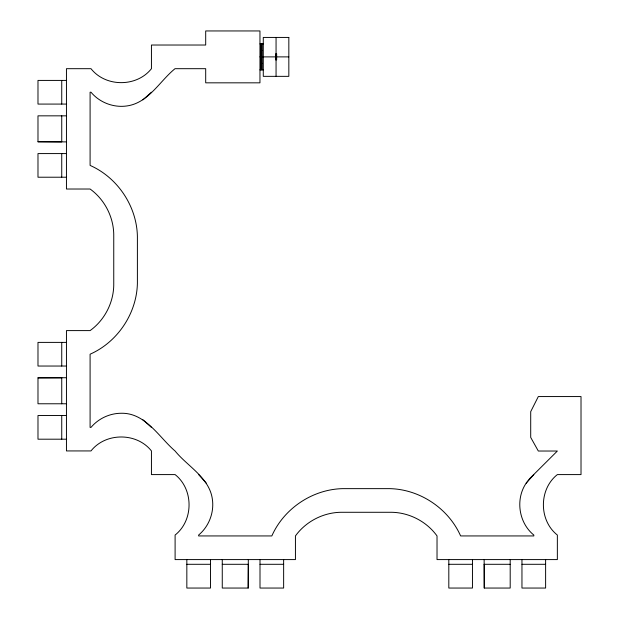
<?xml version="1.0" encoding="UTF-8"?>
<svg xmlns="http://www.w3.org/2000/svg" width="619" height="619" viewBox="0 0 619 619"><rect width="100%" height="100%" fill="white"/><g stroke="black" fill="none" stroke-linecap="round" stroke-linejoin="round"><path stroke-width="0.93" d="M222.26 559.591L222.26 588.05L248.204 588.05L248.312 564.296L222.26 564.296M526.196 483.13C515.225 499.193 518.699 522.815 533.826 535.048L533.826 535.938L460.621 535.938C448.466 508.416 419.891 489.335 389.808 488.639L342.647 488.639C312.564 489.335 283.989 508.416 271.834 535.938L198.629 535.938L198.629 535.048C208.974 526.421 214.329 512.424 212.356 499.1C209.346 477.582 187.619 466.44 175.1 451.027C158.951 437.223 145.566 412.734 121.216 413.26C109.687 413.299 98.406 418.576 90.993 427.404L90.095 427.404L90.095 354.207C117.618 342.044 136.706 313.477 137.395 283.394L137.395 236.226C136.706 206.142 117.618 177.576 90.095 165.412L90.095 92.208L90.993 92.208C99.613 102.561 113.617 107.907 126.941 105.942C148.459 102.924 159.601 81.197 175.015 68.686L205.694 68.686L205.694 82.83L259.957 82.83L259.957 30.95L205.694 30.95L205.694 45.025L151.438 45.025L151.438 68.686C136.76 87.287 105.663 87.287 90.993 68.686L66.45 68.686L66.45 189.019L90.095 189.019C104.982 199.744 114.066 217.88 113.749 236.226L113.749 283.394C114.066 301.739 104.982 319.876 90.095 330.6L66.45 330.6L66.45 450.934L90.993 450.934C105.663 432.333 136.76 432.333 151.438 450.934L151.438 474.595L175.1 474.595C193.708 489.273 193.708 520.37 175.1 535.048L175.1 559.591L295.433 559.591L295.433 535.938C306.165 521.051 324.302 511.967 342.647 512.284L389.808 512.284C408.153 511.967 426.298 521.051 437.022 535.938L437.022 559.591L557.355 559.591L557.355 535.048C538.747 520.37 538.747 489.273 557.355 474.595L581.017 474.595L581.017 396.562L538.313 396.562L530.707 411.658L530.707 437.416L538.313 451.027L557.355 451.027L529.694 478.58L526.196 483.13L533.826 474.595M142.912 99.845L151.438 92.208M66.45 403.774L37.983 403.774L37.983 377.838L66.45 377.722M259.957 43.918L263.276 43.918M261.04 50.402L262.193 50.402M259.957 56.886L288.833 56.886M261.04 63.378L262.193 63.378M259.957 69.862L263.276 69.862M66.45 80.416L37.983 80.416L37.983 104.077L66.45 104.077M66.45 115.838L37.983 115.838L37.983 141.782L61.738 141.89L61.738 115.838M37.983 141.782L66.45 141.89M66.45 153.582L37.983 153.582L37.983 177.22L66.45 177.22M66.45 342.392L37.983 342.392L37.983 366.038L66.45 366.038M37.983 377.838L61.738 377.838M66.45 415.535L37.983 415.535L37.983 439.196L66.45 439.196M186.837 564.296L210.499 564.296M260.003 564.296L283.641 564.296M448.814 564.296L472.452 564.296M484.143 559.591L484.143 564.296L510.195 564.296M521.956 564.296L545.618 564.296M484.143 564.296L484.251 588.05L510.195 588.05L510.195 559.591M142.912 419.775L151.438 427.404M198.629 474.595L206.259 483.13M545.618 559.591L545.618 588.05L521.956 588.05L521.956 559.591M484.251 564.296L484.251 588.05M472.452 559.591L472.452 588.05L448.814 588.05L448.814 559.591M283.641 559.591L283.641 588.05L260.003 588.05L260.003 559.591M276.059 37.434L276.059 76.346M262.193 43.918L262.193 69.862M261.133 43.918L261.133 69.862M261.04 43.918L261.04 69.862M248.312 559.591L248.204 588.05M210.499 559.591L210.499 588.05L186.837 588.05L186.837 559.591M61.738 80.416L61.738 104.077M61.738 153.582L61.738 177.22M61.738 342.392L61.738 366.038M61.738 377.722L61.738 403.774M61.738 415.535L61.738 439.196M288.833 37.434L263.276 37.434L263.276 76.346L288.833 76.346L288.833 37.434M276.647 53.946L275.47 53.946L275.47 59.834L276.647 59.834L276.647 53.946"/></g></svg>
